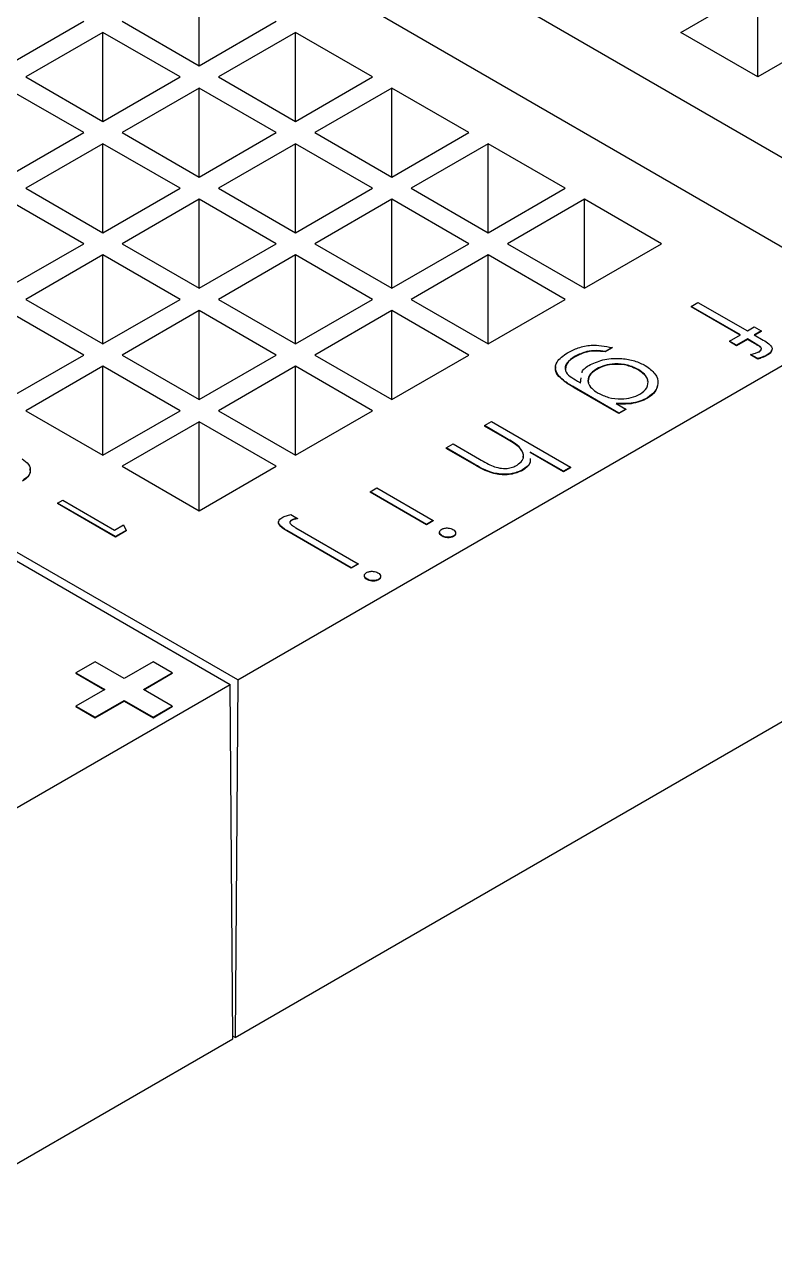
# Model space of a CAD drawing. Header units: millimetres. Extents: x 45 to 155, y 46 to 185.
# Drawn here: x 105.001 to 107.756, y 158.981 to 163.444 of the extents above; entities that cross this region are included whole.
import ezdxf

# ---------------------------------------------------------------- set-up
doc = ezdxf.new("R2010")
doc.units = ezdxf.units.MM

msp = doc.modelspace()

# ---------------------------------------------------------------- linework, layer by layer
at = {"color": 7, "linetype": 'Continuous', "lineweight": 25}
for p, q in [((108.4435, 162.5737), (96.8045, 169.2927)), ((96.5217, 169.1295), (108.1607, 162.4104)), ((94.1175, 167.7416), (105.7565, 161.0225)), ((105.7848, 161.0389), (94.1458, 167.7579)), ((105.6434, 163.2921), (105.6434, 163.6187)), ((107.4111, 163.4146), (107.694, 163.5779)), ((107.694, 163.2513), (107.694, 163.5779)), ((104.9363, 163.2921), (105.2191, 163.4554)), ((105.3605, 163.4554), (105.6434, 163.2921)), ((105.6434, 163.2921), (105.9262, 163.4554)), ((105.2898, 163.4146), (105.007, 163.2513)), ((105.5727, 163.2513), (105.2898, 163.4146)), ((105.2898, 163.088), (105.2898, 163.4146)), ((105.9969, 163.4146), (105.7141, 163.2513)), ((106.2798, 163.2513), (105.9969, 163.4146)), ((105.9969, 163.088), (105.9969, 163.4146)), ((107.694, 163.2513), (107.4111, 163.4146)), ((107.9768, 163.4146), (107.694, 163.2513)), ((105.007, 163.2513), (105.2898, 163.088)), ((105.2898, 163.088), (105.5727, 163.2513)), ((105.7141, 163.2513), (105.9969, 163.088)), ((105.9969, 163.088), (106.2798, 163.2513)), ((105.2191, 163.0472), (104.9363, 163.2105)), ((105.6434, 163.2105), (105.3605, 163.0472)), ((105.9262, 163.0472), (105.6434, 163.2105)), ((105.6434, 162.8839), (105.6434, 163.2105)), ((106.3505, 163.2105), (106.0676, 163.0472)), ((106.6333, 163.0472), (106.3505, 163.2105)), ((106.3505, 162.8839), (106.3505, 163.2105)), ((104.9363, 162.8839), (105.2191, 163.0472)), ((105.3605, 163.0472), (105.6434, 162.8839)), ((105.6434, 162.8839), (105.9262, 163.0472)), ((106.0676, 163.0472), (106.3505, 162.8839)), ((106.3505, 162.8839), (106.6333, 163.0472)), ((105.2898, 163.0064), (105.007, 162.8431)), ((105.5727, 162.8431), (105.2898, 163.0064)), ((105.2898, 162.6798), (105.2898, 163.0064)), ((105.9969, 163.0064), (105.7141, 162.8431)), ((106.2798, 162.8431), (105.9969, 163.0064)), ((105.9969, 162.6798), (105.9969, 163.0064)), ((106.704, 163.0064), (106.4212, 162.8431)), ((106.9869, 162.8431), (106.704, 163.0064)), ((106.704, 162.6798), (106.704, 163.0064)), ((105.007, 162.8431), (105.2898, 162.6798)), ((105.2898, 162.6798), (105.5727, 162.8431)), ((105.7141, 162.8431), (105.9969, 162.6798)), ((105.9969, 162.6798), (106.2798, 162.8431)), ((106.4212, 162.8431), (106.704, 162.6798)), ((106.704, 162.6798), (106.9869, 162.8431)), ((105.2191, 162.639), (104.9363, 162.8023)), ((105.6434, 162.8023), (105.3605, 162.639)), ((105.9262, 162.639), (105.6434, 162.8023)), ((105.6434, 162.4757), (105.6434, 162.8023)), ((106.3505, 162.8023), (106.0676, 162.639)), ((106.6333, 162.639), (106.3505, 162.8023)), ((106.3505, 162.4757), (106.3505, 162.8023)), ((107.0576, 162.8023), (106.7748, 162.639)), ((107.3404, 162.639), (107.0576, 162.8023)), ((107.0576, 162.4757), (107.0576, 162.8023)), ((104.9363, 162.4757), (105.2191, 162.639)), ((105.3605, 162.639), (105.6434, 162.4757)), ((105.6434, 162.4757), (105.9262, 162.639)), ((105.7749, 159.7267), (110.8293, 162.6445)), ((106.0676, 162.639), (106.3505, 162.4757)), ((106.3505, 162.4757), (106.6333, 162.639)), ((106.7748, 162.639), (107.0576, 162.4757)), ((107.0576, 162.4757), (107.3404, 162.639)), ((105.2898, 162.5982), (105.007, 162.4349)), ((105.5727, 162.4349), (105.2898, 162.5982)), ((105.2898, 162.2716), (105.2898, 162.5982)), ((105.9969, 162.5982), (105.7141, 162.4349)), ((106.2798, 162.4349), (105.9969, 162.5982)), ((105.9969, 162.2716), (105.9969, 162.5982)), ((106.704, 162.5982), (106.4212, 162.4349)), ((106.9869, 162.4349), (106.704, 162.5982)), ((106.704, 162.2716), (106.704, 162.5982)), ((105.007, 162.4349), (105.2898, 162.2716)), ((105.2898, 162.2716), (105.5727, 162.4349)), ((105.7141, 162.4349), (105.9969, 162.2716)), ((105.9969, 162.2716), (106.2798, 162.4349)), ((106.4212, 162.4349), (106.704, 162.2716)), ((106.704, 162.2716), (106.9869, 162.4349)), ((107.4489, 162.4093), (107.4742, 162.424)), ((107.4742, 162.424), (107.6556, 162.3193)), ((105.2191, 162.2308), (104.9363, 162.3941)), ((105.6434, 162.3941), (105.3605, 162.2308)), ((105.9262, 162.2308), (105.6434, 162.3941)), ((105.6434, 162.0675), (105.6434, 162.3941)), ((105.7848, 161.0389), (108.1607, 162.4104)), ((106.3505, 162.3941), (106.0676, 162.2308)), ((106.6333, 162.2308), (106.3505, 162.3941)), ((106.3505, 162.0675), (106.3505, 162.3941)), ((107.6301, 162.3046), (107.4489, 162.4093)), ((107.4489, 162.4093), (107.4489, 162.4077)), ((107.6286, 162.3038), (107.4489, 162.4077)), ((107.6556, 162.3193), (107.6809, 162.334)), ((107.6809, 162.334), (107.7063, 162.3193)), ((107.5903, 162.2816), (107.6301, 162.3046)), ((107.6157, 162.267), (107.5903, 162.2816)), ((107.5903, 162.2816), (107.5903, 162.28)), ((107.6157, 162.2653), (107.5903, 162.28)), ((107.6554, 162.2899), (107.6157, 162.267)), ((107.6554, 162.2883), (107.6157, 162.2653)), ((107.6841, 162.2734), (107.6554, 162.2899)), ((107.6554, 162.2899), (107.6554, 162.2883)), ((107.6841, 162.2717), (107.6554, 162.2883)), ((107.7063, 162.3193), (107.6809, 162.3047)), ((107.6809, 162.3047), (107.714, 162.2856)), ((107.7063, 162.3177), (107.6824, 162.3038)), ((107.7063, 162.3193), (107.7063, 162.3177)), ((107.1588, 162.2586), (107.1334, 162.244)), ((107.1588, 162.257), (107.1334, 162.2423)), ((107.1334, 162.244), (107.1334, 162.2423)), ((107.1588, 162.2586), (107.1588, 162.257)), ((107.6157, 162.267), (107.6157, 162.2653)), ((107.6841, 162.2734), (107.6841, 162.2717)), ((104.9363, 162.0675), (105.2191, 162.2308)), ((105.2898, 162.19), (105.007, 162.0267)), ((105.5727, 162.0267), (105.2898, 162.19)), ((105.2898, 161.8634), (105.2898, 162.19)), ((105.3605, 162.2308), (105.6434, 162.0675)), ((105.6434, 162.0675), (105.9262, 162.2308)), ((105.9969, 162.19), (105.7141, 162.0267)), ((106.2798, 162.0267), (105.9969, 162.19)), ((105.9969, 161.8634), (105.9969, 162.19)), ((106.0676, 162.2308), (106.3505, 162.0675)), ((106.3505, 162.0675), (106.6333, 162.2308)), ((107.0228, 162.2262), (107.0228, 162.2246)), ((107.6937, 162.2177), (107.6673, 162.233)), ((107.6673, 162.233), (107.6673, 162.2313)), ((107.6937, 162.2161), (107.6673, 162.2313)), ((107.6937, 162.2177), (107.6937, 162.2161)), ((107.7285, 162.2316), (107.7285, 162.23)), ((106.9637, 162.1532), (106.9637, 162.1516)), ((107.0424, 162.129), (107.0455, 162.1476)), ((107.1023, 162.1799), (107.1023, 162.1783)), ((107.2545, 162.1782), (107.2545, 162.1766)), ((107.1841, 162.0179), (107.0201, 162.1126)), ((107.0201, 162.1126), (107.0201, 162.1109)), ((107.1841, 162.0162), (107.0201, 162.1109)), ((107.0317, 162.1352), (107.0424, 162.129)), ((107.0424, 162.1273), (107.0438, 162.1354)), ((107.2887, 162.074), (107.2887, 162.0724)), ((105.007, 162.0267), (105.2898, 161.8634)), ((105.2898, 161.8634), (105.5727, 162.0267)), ((105.7141, 162.0267), (105.9969, 161.8634)), ((105.9969, 161.8634), (106.2798, 162.0267)), ((107.1734, 162.0534), (107.2095, 162.0325)), ((107.2095, 162.0325), (107.1841, 162.0179)), ((107.2095, 162.0309), (107.1841, 162.0162)), ((107.1841, 162.0179), (107.1841, 162.0162)), ((107.2095, 162.0325), (107.2095, 162.0309)), ((105.6434, 161.9859), (105.3605, 161.8226)), ((105.9262, 161.8226), (105.6434, 161.9859)), ((105.6434, 161.6593), (105.6434, 161.9859)), ((106.691, 161.9718), (106.7164, 161.9865)), ((106.7657, 161.9287), (106.691, 161.9718)), ((106.691, 161.9718), (106.691, 161.9702)), ((106.7657, 161.927), (106.691, 161.9702)), ((106.7164, 161.9865), (107.0065, 161.819)), ((106.7657, 161.9287), (106.7657, 161.927)), ((106.5496, 161.8902), (106.575, 161.9048)), ((106.6551, 161.8292), (106.5496, 161.8902)), ((106.5496, 161.8902), (106.5496, 161.8885)), ((106.6551, 161.8276), (106.5496, 161.8885)), ((106.575, 161.9048), (106.6722, 161.8487)), ((106.8177, 161.8947), (106.8177, 161.893)), ((106.9811, 161.8043), (106.8586, 161.875)), ((106.9811, 161.8027), (106.8586, 161.8734)), ((105.3605, 161.8226), (105.6434, 161.6593)), ((105.6434, 161.6593), (105.9262, 161.8226)), ((106.6551, 161.8292), (106.6551, 161.8276)), ((106.83, 161.8092), (106.83, 161.8076)), ((107.0065, 161.819), (106.9811, 161.8043)), ((107.0065, 161.8174), (106.9811, 161.8027)), ((106.9811, 161.8043), (106.9811, 161.8027)), ((107.0065, 161.819), (107.0065, 161.8174)), ((106.2704, 161.729), (106.2957, 161.7436)), ((106.2957, 161.7436), (106.5024, 161.6243)), ((105.1234, 161.6873), (105.1424, 161.6983)), ((105.1424, 161.6983), (105.3328, 161.5884)), ((106.2704, 161.729), (106.2704, 161.7274)), ((106.477, 161.6097), (106.2704, 161.729)), ((106.477, 161.608), (106.2704, 161.7274)), ((105.3355, 161.5649), (105.1234, 161.6873)), ((105.1234, 161.6873), (105.1234, 161.6857)), ((105.3355, 161.5632), (105.1234, 161.6857)), ((105.9795, 161.6457), (106.0039, 161.6316)), ((105.9821, 161.6254), (105.9821, 161.6238)), ((106.0039, 161.6316), (106.0039, 161.6299)), ((106.5024, 161.6243), (106.477, 161.6097)), ((106.5024, 161.6227), (106.477, 161.608)), ((106.477, 161.6097), (106.477, 161.608)), ((106.5024, 161.6243), (106.5024, 161.6227)), ((105.3328, 161.5884), (105.3654, 161.6073)), ((105.3747, 161.5875), (105.3355, 161.5649)), ((105.3747, 161.5859), (105.3355, 161.5632)), ((105.3355, 161.5649), (105.3355, 161.5632)), ((105.3654, 161.6073), (105.3747, 161.5875)), ((105.3747, 161.5875), (105.3747, 161.5859)), ((105.9646, 161.5873), (105.9646, 161.5857)), ((106.2015, 161.4506), (105.9646, 161.5873)), ((106.2015, 161.4489), (105.9646, 161.5857)), ((105.9982, 161.5972), (106.2268, 161.4652)), ((106.5349, 161.5679), (106.5349, 161.5662)), ((106.5769, 161.5668), (106.5769, 161.5652)), ((106.2268, 161.4652), (106.2015, 161.4506)), ((106.2268, 161.4636), (106.2015, 161.4489)), ((106.2015, 161.4506), (106.2015, 161.4489)), ((106.2268, 161.4652), (106.2268, 161.4636)), ((106.2594, 161.4088), (106.2594, 161.4071)), ((106.3012, 161.4077), (106.3012, 161.406)), ((105.2615, 161.1058), (105.1908, 161.065)), ((105.3676, 161.0446), (105.2615, 161.1058)), ((105.4737, 161.1058), (105.3676, 161.0446)), ((105.5444, 161.065), (105.4737, 161.1058)), ((105.1908, 161.065), (105.2969, 161.0037)), ((105.1908, 161.065), (105.1908, 161.0633)), ((105.1908, 161.0633), (105.2955, 161.0029)), ((105.4383, 161.0037), (105.5444, 161.065)), ((105.4397, 161.0029), (105.5444, 161.0633)), ((105.5444, 161.065), (105.5444, 161.0633)), ((105.7848, 161.0389), (105.7749, 159.7267)), ((104.4837, 160.2878), (105.7565, 161.0225)), ((105.2969, 161.0037), (105.1908, 160.9425)), ((105.5444, 160.9425), (105.4383, 161.0037)), ((105.7664, 159.7218), (105.7565, 161.0225)), ((105.1908, 160.9425), (105.2615, 160.9017)), ((105.1908, 160.9425), (105.1908, 160.9409)), ((105.1908, 160.9409), (105.2615, 160.9001)), ((105.2615, 160.9017), (105.3676, 160.9629)), ((105.2615, 160.9001), (105.3676, 160.9613)), ((105.3676, 160.9629), (105.4737, 160.9017)), ((105.3676, 160.9629), (105.3676, 160.9613)), ((105.3676, 160.9613), (105.4737, 160.9001)), ((105.4737, 160.9017), (105.5444, 160.9425)), ((105.4737, 160.9001), (105.5444, 160.9409)), ((105.5444, 160.9425), (105.5444, 160.9409)), ((105.2615, 160.9017), (105.2615, 160.9001)), ((105.4737, 160.9017), (105.4737, 160.9001)), ((104.4837, 158.9813), (105.7664, 159.7218)), ((105.7749, 159.7267), (105.7663, 159.7317))]:
    msp.add_line(p, q, dxfattribs=at)
for points, knots in [([(107.714, 162.2856), (107.7211, 162.2814), (107.7353, 162.2732), (107.7488, 162.258), (107.744, 162.2423), (107.7337, 162.2352), (107.7285, 162.2316)], [0, 0, 0, 0, 0.281764, 0.559908, 0.77958, 1, 1, 1, 1]), ([(106.9637, 162.1532), (106.9582, 162.1615), (106.9474, 162.1781), (106.9549, 162.2108), (106.9799, 162.2287), (106.9952, 162.2396)], [0, 0, 0, 0, 0.280507, 0.56077, 1, 1, 1, 1]), ([(106.9952, 162.2396), (107.0078, 162.2459), (107.0329, 162.2586), (107.0913, 162.2711), (107.1332, 162.2633), (107.1588, 162.2586)], [0, 0, 0, 0, 0.281254, 0.561978, 1, 1, 1, 1]), ([(107.1334, 162.244), (107.1223, 162.2454), (107.1002, 162.2483), (107.059, 162.244), (107.0365, 162.2329), (107.0228, 162.2262)], [0, 0, 0, 0, 0.280642, 0.560644, 1, 1, 1, 1]), ([(107.1334, 162.2423), (107.1223, 162.2438), (107.1002, 162.2467), (107.059, 162.2424), (107.0365, 162.2313), (107.0228, 162.2246)], [0, 0, 0, 0, 0.280642, 0.560644, 1, 1, 1, 1]), ([(107.6673, 162.233), (107.6735, 162.2343), (107.6844, 162.2368), (107.6934, 162.2411), (107.6974, 162.243)], [0, 0, 0, 0, 0.560304, 1, 1, 1, 1]), ([(107.6974, 162.243), (107.7008, 162.2454), (107.7059, 162.249), (107.7075, 162.2552), (107.7049, 162.2617), (107.6945, 162.267), (107.6873, 162.2714), (107.6841, 162.2734)], [0, 0, 0, 0, 0.248736, 0.37396, 0.49841, 0.779063, 1, 1, 1, 1]), ([(107.6974, 162.2414), (107.7008, 162.2438), (107.7059, 162.2474), (107.7075, 162.2536), (107.7049, 162.2601), (107.6945, 162.2654), (107.6873, 162.2698), (107.6841, 162.2717)], [0, 0, 0, 0, 0.248736, 0.37396, 0.49841, 0.779063, 1, 1, 1, 1]), ([(107.7442, 162.2482), (107.7438, 162.2458), (107.7426, 162.2388), (107.7341, 162.2335), (107.7285, 162.23)], [0, 0, 0, 0, 0.338376, 1, 1, 1, 1]), ([(107.0228, 162.2262), (107.0118, 162.2187), (106.9897, 162.2037), (106.982, 162.1745), (107.0039, 162.1517), (107.0224, 162.1407), (107.0317, 162.1352)], [0, 0, 0, 0, 0.280384, 0.559025, 0.778581, 1, 1, 1, 1]), ([(107.0228, 162.2246), (107.0112, 162.217), (106.9883, 162.2019), (106.9879, 162.1818), (106.9878, 162.1719)], [0, 0, 0, 0, 0.50482, 1, 1, 1, 1]), ([(107.0485, 162.1658), (107.0487, 162.1669), (107.0502, 162.1787), (107.0654, 162.1877), (107.0791, 162.1959)], [0, 0, 0, 0, 0.096011, 1, 1, 1, 1]), ([(107.0791, 162.1959), (107.096, 162.2032), (107.1299, 162.2178), (107.1907, 162.2202), (107.243, 162.2108), (107.2683, 162.1985), (107.2809, 162.1923)], [0, 0, 0, 0, 0.279291, 0.558854, 0.779349, 1, 1, 1, 1]), ([(107.2545, 162.1782), (107.2421, 162.1841), (107.2174, 162.196), (107.1717, 162.2), (107.131, 162.1942), (107.1119, 162.1847), (107.1023, 162.1799)], [0, 0, 0, 0, 0.280087, 0.559492, 0.779516, 1, 1, 1, 1]), ([(107.2545, 162.1766), (107.2421, 162.1825), (107.2174, 162.1944), (107.1717, 162.1984), (107.131, 162.1925), (107.1119, 162.183), (107.1023, 162.1783)], [0, 0, 0, 0, 0.280087, 0.559492, 0.779516, 1, 1, 1, 1]), ([(107.2809, 162.1923), (107.2943, 162.1826), (107.321, 162.1633), (107.3306, 162.1285), (107.3198, 162.0969), (107.2991, 162.0817), (107.2887, 162.074)], [0, 0, 0, 0, 0.279931, 0.559607, 0.779956, 1, 1, 1, 1]), ([(107.7285, 162.2316), (107.7225, 162.2286), (107.7117, 162.2233), (107.6992, 162.2194), (107.6937, 162.2177)], [0, 0, 0, 0, 0.559684, 1, 1, 1, 1]), ([(107.7285, 162.23), (107.7225, 162.227), (107.7117, 162.2217), (107.6992, 162.2178), (107.6937, 162.2161)], [0, 0, 0, 0, 0.559684, 1, 1, 1, 1]), ([(106.9637, 162.1516), (106.9574, 162.1599), (106.9483, 162.1721), (106.9524, 162.185), (106.9537, 162.189)], [0, 0, 0, 0, 0.68424, 1, 1, 1, 1]), ([(107.0201, 162.1126), (107.0082, 162.1195), (106.9868, 162.1319), (106.9707, 162.1467), (106.9637, 162.1532)], [0, 0, 0, 0, 0.5604061, 1, 1, 1, 1]), ([(107.0201, 162.1109), (107.0082, 162.1179), (106.9868, 162.1303), (106.9707, 162.145), (106.9637, 162.1516)], [0, 0, 0, 0, 0.5604061, 1, 1, 1, 1]), ([(107.1023, 162.1799), (107.0919, 162.1727), (107.0713, 162.1581), (107.0681, 162.1309), (107.082, 162.108), (107.0989, 162.097), (107.1073, 162.0915)], [0, 0, 0, 0, 0.279731, 0.558765, 0.779141, 1, 1, 1, 1]), ([(107.1023, 162.1783), (107.0916, 162.171), (107.0708, 162.1568), (107.0715, 162.1384), (107.0718, 162.1294)], [0, 0, 0, 0, 0.5166498, 1, 1, 1, 1]), ([(107.2605, 162.087), (107.2705, 162.0947), (107.2905, 162.11), (107.2927, 162.1375), (107.2796, 162.161), (107.2629, 162.1725), (107.2545, 162.1782)], [0, 0, 0, 0, 0.2792722, 0.5587472, 0.779357, 1, 1, 1, 1]), ([(107.2892, 162.1352), (107.2894, 162.136), (107.2907, 162.1442), (107.2785, 162.1594), (107.2625, 162.1709), (107.2545, 162.1766)], [0, 0, 0, 0, 0.051191, 0.52556, 1, 1, 1, 1]), ([(107.3248, 162.1184), (107.323, 162.1108), (107.3187, 162.0935), (107.2995, 162.08), (107.2887, 162.0724)], [0, 0, 0, 0, 0.441648, 1, 1, 1, 1]), ([(107.1073, 162.0915), (107.1197, 162.0856), (107.1443, 162.0736), (107.1896, 162.0686), (107.2308, 162.0734), (107.2506, 162.0825), (107.2605, 162.087)], [0, 0, 0, 0, 0.28021, 0.559621, 0.779916, 1, 1, 1, 1]), ([(107.2887, 162.074), (107.2798, 162.0696), (107.262, 162.0608), (107.2223, 162.0514), (107.1919, 162.0527), (107.1734, 162.0534)], [0, 0, 0, 0, 0.280335, 0.560435, 1, 1, 1, 1]), ([(107.2887, 162.0724), (107.2798, 162.068), (107.262, 162.0591), (107.2223, 162.0498), (107.1919, 162.051), (107.1734, 162.0518)], [0, 0, 0, 0, 0.280335, 0.560435, 1, 1, 1, 1]), ([(106.8177, 161.8947), (106.8087, 161.9013), (106.7925, 161.9133), (106.7739, 161.924), (106.7657, 161.9287)], [0, 0, 0, 0, 0.559706, 1, 1, 1, 1]), ([(106.8177, 161.893), (106.8087, 161.8997), (106.7925, 161.9116), (106.7739, 161.9223), (106.7657, 161.927)], [0, 0, 0, 0, 0.559706, 1, 1, 1, 1]), ([(106.81, 161.827), (106.8173, 161.8325), (106.8317, 161.8433), (106.8371, 161.8685), (106.8251, 161.8848), (106.8177, 161.8947)], [0, 0, 0, 0, 0.280124, 0.561078, 1, 1, 1, 1]), ([(106.8319, 161.8551), (106.8327, 161.8576), (106.8369, 161.8707), (106.8263, 161.883), (106.8177, 161.893)], [0, 0, 0, 0, 0.192734, 1, 1, 1, 1]), ([(104.9928, 161.8506), (105.0019, 161.8439), (105.0201, 161.8306), (105.0254, 161.8066), (105.0167, 161.7851), (105.0018, 161.7749), (104.9944, 161.7699)], [0, 0, 0, 0, 0.280033, 0.559551, 0.779669, 1, 1, 1, 1]), ([(106.6722, 161.8487), (106.681, 161.8436), (106.6966, 161.8345), (106.7141, 161.8265), (106.7218, 161.8231)], [0, 0, 0, 0, 0.560217, 1, 1, 1, 1]), ([(106.8577, 161.8513), (106.8582, 161.846), (106.8598, 161.8302), (106.8419, 161.8176), (106.83, 161.8092)], [0, 0, 0, 0, 0.335633, 1, 1, 1, 1]), ([(106.8577, 161.8497), (106.8582, 161.8444), (106.8598, 161.8286), (106.8419, 161.816), (106.83, 161.8076)], [0, 0, 0, 0, 0.335633, 1, 1, 1, 1]), ([(105.0202, 161.8138), (105.0214, 161.8103), (105.0251, 161.8003), (105.0162, 161.7834), (105.0016, 161.7733), (104.9944, 161.7682)], [0, 0, 0, 0, 0.213013, 0.606316, 1, 1, 1, 1]), ([(106.83, 161.8092), (106.8163, 161.8033), (106.7956, 161.7944), (106.7615, 161.7927), (106.7112, 161.7975), (106.68, 161.8151), (106.6551, 161.8292)], [0, 0, 0, 0, 0.249109, 0.374913, 0.500696, 1, 1, 1, 1]), ([(106.83, 161.8076), (106.8163, 161.8017), (106.7956, 161.7928), (106.7615, 161.7911), (106.7112, 161.7959), (106.68, 161.8135), (106.6551, 161.8276)], [0, 0, 0, 0, 0.249109, 0.374913, 0.500696, 1, 1, 1, 1]), ([(106.7218, 161.8231), (106.7297, 161.8205), (106.7456, 161.8153), (106.7717, 161.814), (106.794, 161.8188), (106.8047, 161.8243), (106.81, 161.827)], [0, 0, 0, 0, 0.280396, 0.55963, 0.779628, 1, 1, 1, 1]), ([(105.9646, 161.5873), (105.9537, 161.594), (105.9402, 161.6024), (105.9341, 161.6155), (105.9344, 161.6223), (105.9384, 161.6288), (105.9435, 161.6322), (105.9461, 161.6339)], [0, 0, 0, 0, 0.498963, 0.62433, 0.749573, 0.87472, 1, 1, 1, 1]), ([(105.9646, 161.5857), (105.9538, 161.5924), (105.9404, 161.6008), (105.934, 161.6137), (105.9347, 161.618), (105.935, 161.6201)], [0, 0, 0, 0, 0.674476, 0.843943, 1, 1, 1, 1]), ([(105.9461, 161.6339), (105.9518, 161.6366), (105.962, 161.6414), (105.9742, 161.6444), (105.9795, 161.6457)], [0, 0, 0, 0, 0.559481, 1, 1, 1, 1]), ([(105.9821, 161.6254), (105.9806, 161.6244), (105.9777, 161.6224), (105.9752, 161.6178), (105.9765, 161.6144), (105.9774, 161.6124)], [0, 0, 0, 0, 0.280478, 0.561095, 1, 1, 1, 1]), ([(105.9821, 161.6238), (105.9806, 161.6228), (105.9777, 161.6209), (105.9767, 161.6184), (105.9763, 161.6173)], [0, 0, 0, 0, 0.529572, 1, 1, 1, 1]), ([(105.9774, 161.6124), (105.9807, 161.6093), (105.9867, 161.6038), (105.9947, 161.5992), (105.9982, 161.5972)], [0, 0, 0, 0, 0.5590926, 1, 1, 1, 1]), ([(106.0039, 161.6316), (105.9995, 161.6309), (105.9915, 161.6296), (105.985, 161.6267), (105.9821, 161.6254)], [0, 0, 0, 0, 0.560494, 1, 1, 1, 1]), ([(106.0039, 161.6299), (105.9995, 161.6292), (105.9915, 161.628), (105.985, 161.6251), (105.9821, 161.6238)], [0, 0, 0, 0, 0.560494, 1, 1, 1, 1]), ([(106.5349, 161.5662), (106.5323, 161.5682), (106.527, 161.5721), (106.5247, 161.5777), (106.5258, 161.5805), (106.526, 161.5809)], [0, 0, 0, 0, 0.462049, 0.92393, 1, 1, 1, 1]), ([(106.5349, 161.5679), (106.5322, 161.5698), (106.5267, 161.5738), (106.5249, 161.5808), (106.5268, 161.5873), (106.5312, 161.5904), (106.5334, 161.5919)], [0, 0, 0, 0, 0.279764, 0.559426, 0.779808, 1, 1, 1, 1]), ([(106.5334, 161.5919), (106.5369, 161.5934), (106.5439, 161.5965), (106.5563, 161.5965), (106.5671, 161.5947), (106.5723, 161.5922), (106.5748, 161.5909)], [0, 0, 0, 0, 0.278889, 0.559087, 0.779605, 1, 1, 1, 1]), ([(106.5769, 161.5668), (106.5734, 161.5653), (106.5663, 161.5622), (106.5536, 161.562), (106.5428, 161.564), (106.5376, 161.5666), (106.5349, 161.5679)], [0, 0, 0, 0, 0.278969, 0.558945, 0.779558, 1, 1, 1, 1]), ([(106.5769, 161.5652), (106.5734, 161.5637), (106.5663, 161.5606), (106.5536, 161.5604), (106.5428, 161.5623), (106.5376, 161.5649), (106.5349, 161.5662)], [0, 0, 0, 0, 0.278969, 0.558945, 0.779558, 1, 1, 1, 1]), ([(106.5748, 161.5909), (106.5776, 161.5889), (106.5831, 161.585), (106.585, 161.578), (106.5834, 161.5714), (106.579, 161.5684), (106.5769, 161.5668)], [0, 0, 0, 0, 0.279931, 0.559565, 0.779869, 1, 1, 1, 1]), ([(106.584, 161.5745), (106.5837, 161.573), (106.5831, 161.5694), (106.5791, 161.5667), (106.5769, 161.5652)], [0, 0, 0, 0, 0.438146, 1, 1, 1, 1]), ([(106.2594, 161.4088), (106.2566, 161.4107), (106.2512, 161.4146), (106.2492, 161.4217), (106.2511, 161.4282), (106.2555, 161.4312), (106.2577, 161.4328)], [0, 0, 0, 0, 0.279886, 0.55949, 0.779778, 1, 1, 1, 1]), ([(106.2577, 161.4328), (106.2611, 161.4343), (106.2681, 161.4374), (106.2807, 161.4375), (106.2914, 161.4356), (106.2966, 161.4331), (106.2992, 161.4318)], [0, 0, 0, 0, 0.278968, 0.559, 0.779598, 1, 1, 1, 1]), ([(106.2992, 161.4318), (106.302, 161.4298), (106.3076, 161.4259), (106.3095, 161.4188), (106.3078, 161.4123), (106.3034, 161.4092), (106.3012, 161.4077)], [0, 0, 0, 0, 0.279867, 0.559513, 0.779801, 1, 1, 1, 1]), ([(106.2594, 161.4071), (106.2565, 161.4091), (106.2517, 161.4123), (106.251, 161.4164), (106.2507, 161.418)], [0, 0, 0, 0, 0.606656, 1, 1, 1, 1]), ([(106.3012, 161.4077), (106.2977, 161.4061), (106.2906, 161.4031), (106.278, 161.4029), (106.2672, 161.4049), (106.262, 161.4075), (106.2594, 161.4088)], [0, 0, 0, 0, 0.2790345, 0.5590533, 0.7796036, 1, 1, 1, 1]), ([(106.3012, 161.406), (106.2977, 161.4045), (106.2906, 161.4014), (106.278, 161.4013), (106.2672, 161.4033), (106.262, 161.4059), (106.2594, 161.4071)], [0, 0, 0, 0, 0.2790345, 0.5590533, 0.7796036, 1, 1, 1, 1]), ([(106.3084, 161.4153), (106.3082, 161.4138), (106.3075, 161.4103), (106.3035, 161.4076), (106.3012, 161.406)], [0, 0, 0, 0, 0.433805, 1, 1, 1, 1])]:
    msp.add_open_spline(points, degree=3, knots=knots, dxfattribs=at)

doc.saveas('drawing.dxf')
